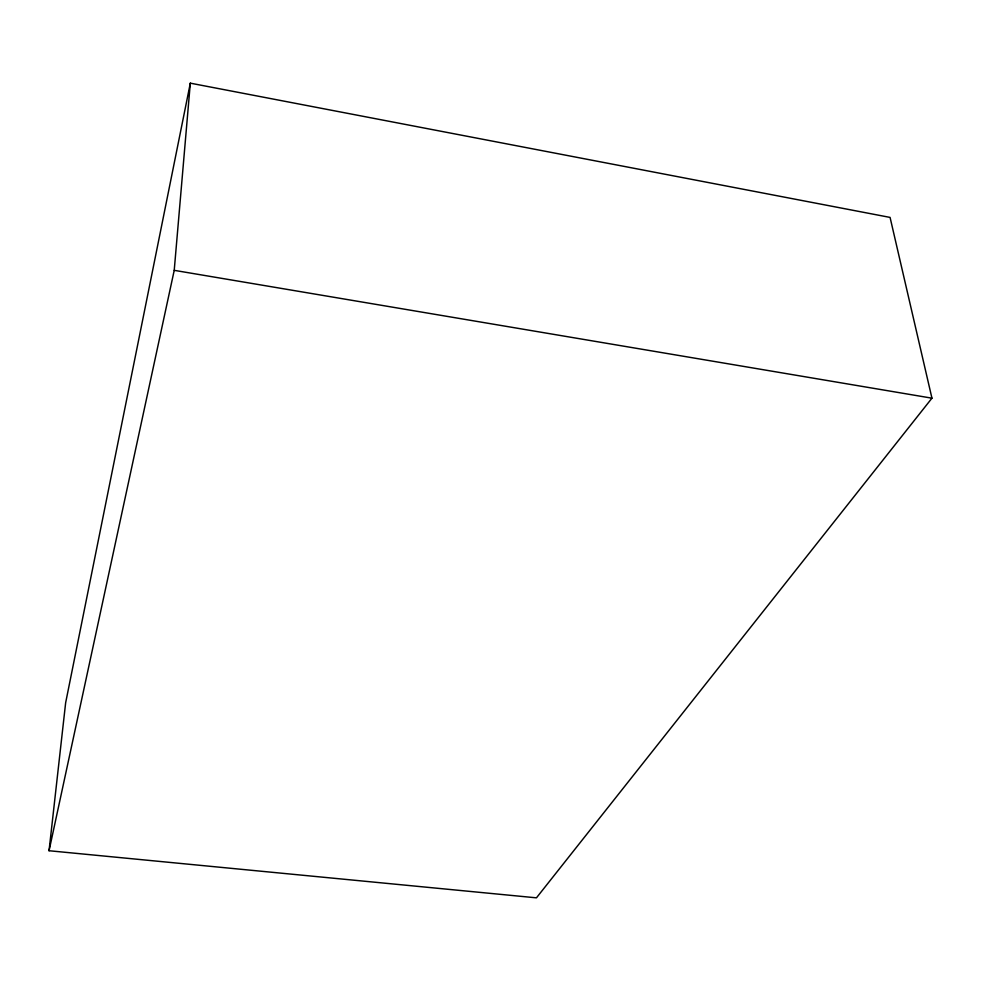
<?xml version="1.0" encoding="UTF-8"?>
<svg xmlns="http://www.w3.org/2000/svg" width="981" height="981" viewBox="0 0 981 981"><rect width="100%" height="100%" fill="white"/><g stroke="black" fill="none" stroke-linecap="round" stroke-linejoin="round"><path stroke-width="1.47" d="M49.05 850.735L174.226 270.339L190.314 83.164L890.074 217.414L931.95 398.176L536.448 897.836L49.05 850.735L65.653 702.739L190.314 83.164M174.226 270.339L931.95 398.176"/></g></svg>
